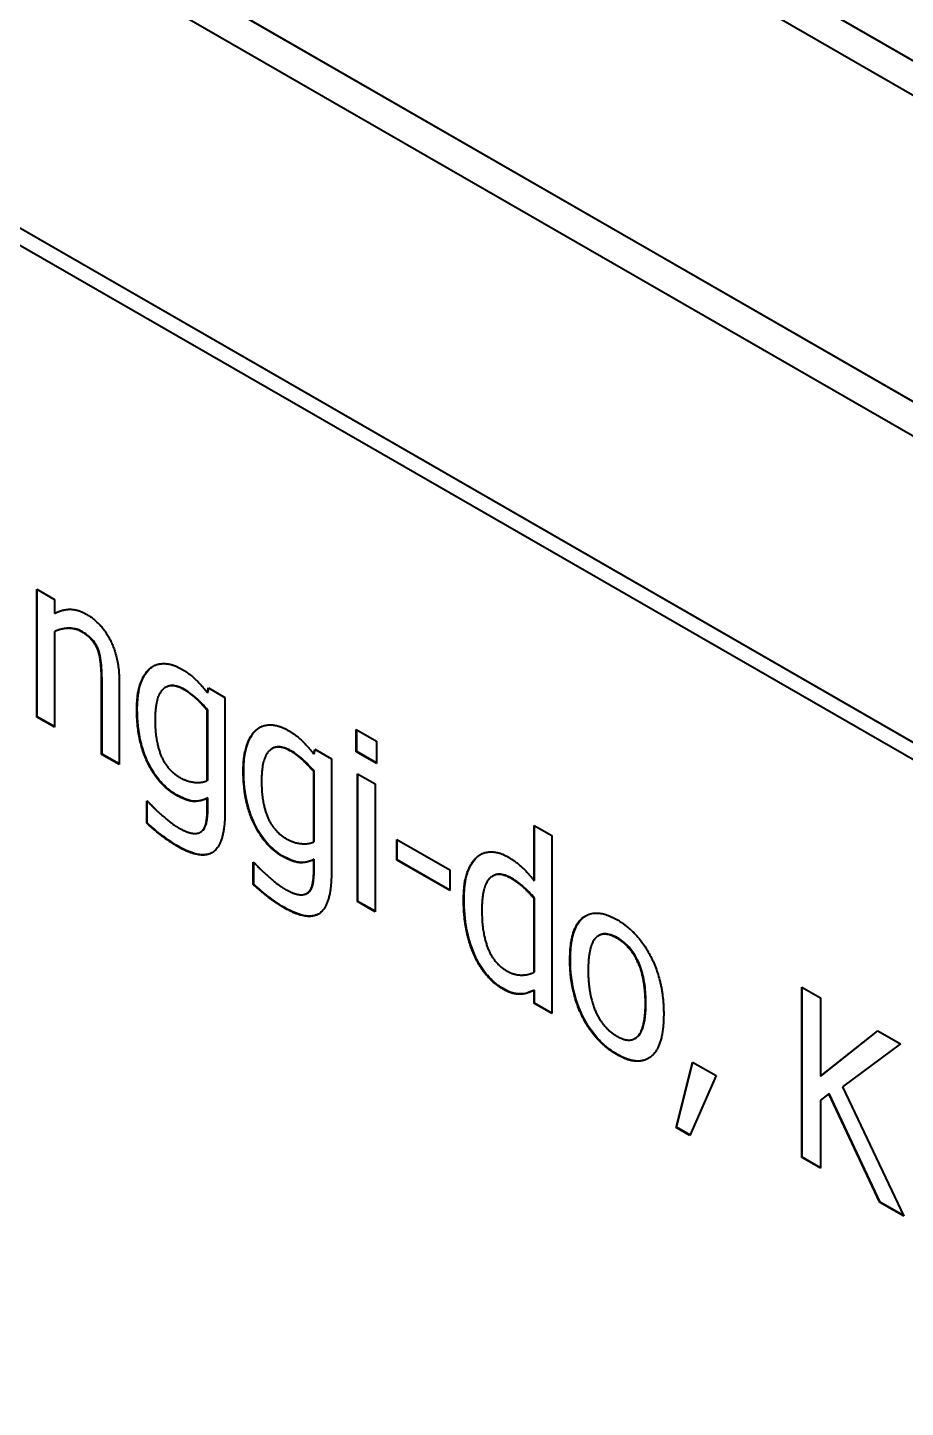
# Model space of a CAD drawing. Header units: millimetres. Extents: x 0 to 4205, y 0 to 2970.
# Drawn here: x 3788.95 to 3795.27, y 2216.4 to 2226.33 of the extents above; entities that cross this region are included whole.
import ezdxf

# ---------------------------------------------------------------- set-up
doc = ezdxf.new("R2010")
doc.units = ezdxf.units.MM
doc.header["$LTSCALE"] = 5
doc.layers.add('가시적인 것(ISO)', color=3, linetype='Continuous', lineweight=40)
doc.layers.add('가시적인 좁은 것(ISO)', color=3, linetype='Continuous', lineweight=35)

msp = doc.modelspace()

# ---------------------------------------------------------------- linework, layer by layer
at = {"layer": '가시적인 것(ISO)'}
for p, q in [((3803.309, 2221.4907), (3770.9942, 2240.0996)), ((3770.9978, 2240.1016), (3803.309, 2221.4948)), ((3770.9942, 2239.8543), (3803.309, 2221.2455)), ((3803.309, 2219.0381), (3770.9942, 2237.6469)), ((3770.9978, 2237.649), (3803.309, 2219.0422)), ((3770.9942, 2237.4017), (3803.309, 2218.7928)), ((3803.4151, 2216.4017), (3770.8882, 2235.1327)), ((3803.309, 2216.5854), (3770.9942, 2235.1943)), ((3770.9978, 2235.1963), (3803.309, 2216.5895)), ((3789.0163, 2221.3695), (3789.0163, 2222.2897)), ((3789.0163, 2222.2897), (3789.1435, 2222.2165)), ((3789.0199, 2221.3715), (3789.0199, 2222.2877)), ((3789.1435, 2222.2165), (3789.1435, 2222.1141)), ((3789.1471, 2221.986), (3789.1435, 2221.9839)), ((3789.1435, 2221.9839), (3789.1435, 2221.2962)), ((3789.4625, 2221.8471), (3789.459, 2221.845)), ((3789.483, 2221.1007), (3789.483, 2221.6254)), ((3789.4866, 2221.1028), (3789.4866, 2221.6275)), ((3789.6103, 2221.6247), (3789.6103, 2221.0275)), ((3789.9469, 2221.5848), (3789.9434, 2221.5828)), ((3790.2437, 2221.5442), (3790.2515, 2221.5785)), ((3790.2473, 2221.5462), (3790.2437, 2221.5442)), ((3790.2473, 2221.5462), (3790.2542, 2221.5769)), ((3790.2515, 2221.5785), (3790.3709, 2221.5097)), ((3790.3709, 2221.5097), (3790.3709, 2220.6948)), ((3790.2473, 2221.42), (3790.2437, 2221.418)), ((3790.2437, 2220.9121), (3790.2437, 2221.418)), ((3790.2473, 2220.9142), (3790.2473, 2221.42)), ((3789.0199, 2221.3715), (3789.0163, 2221.3695)), ((3789.1435, 2221.2962), (3789.0163, 2221.3695)), ((3789.1435, 2221.3003), (3789.0199, 2221.3715)), ((3791.3156, 2221.1187), (3791.3156, 2221.2797)), ((3791.3156, 2221.2797), (3791.46, 2221.1966)), ((3791.3191, 2221.1208), (3791.3191, 2221.2777)), ((3790.7128, 2221.1438), (3790.7092, 2221.1417)), ((3791.0096, 2221.1031), (3791.0173, 2221.1374)), ((3791.0131, 2221.1052), (3791.0096, 2221.1031)), ((3791.0131, 2221.1052), (3791.02, 2221.1359)), ((3791.0173, 2221.1374), (3791.1368, 2221.0686)), ((3791.3191, 2221.1208), (3791.3156, 2221.1187)), ((3791.46, 2221.0356), (3791.3156, 2221.1187)), ((3791.46, 2221.0397), (3791.3191, 2221.1208)), ((3791.46, 2221.1966), (3791.46, 2221.0356)), ((3789.4866, 2221.1028), (3789.483, 2221.1007)), ((3789.6103, 2221.0275), (3789.483, 2221.1007)), ((3789.6103, 2221.0316), (3789.4866, 2221.1028)), ((3791.1368, 2221.0686), (3791.1368, 2220.2538)), ((3790.2473, 2220.9142), (3790.2437, 2220.9121)), ((3791.0131, 2220.979), (3791.0096, 2220.9769)), ((3791.0096, 2220.4711), (3791.0096, 2220.9769)), ((3791.0131, 2220.4731), (3791.0131, 2220.979)), ((3791.3233, 2220.041), (3791.3233, 2220.9612)), ((3791.3233, 2220.9612), (3791.4505, 2220.888)), ((3791.3268, 2220.043), (3791.3268, 2220.9592)), ((3791.4505, 2220.888), (3791.4505, 2219.9677)), ((3789.8088, 2220.6051), (3789.8088, 2220.7661)), ((3789.8088, 2220.7661), (3789.8157, 2220.7621)), ((3789.8123, 2220.6071), (3789.8123, 2220.764)), ((3790.2473, 2220.787), (3790.2437, 2220.7849)), ((3790.2437, 2220.7044), (3790.2437, 2220.7849)), ((3790.2473, 2220.7065), (3790.2473, 2220.787)), ((3789.8123, 2220.6071), (3789.8088, 2220.6051)), ((3790.1977, 2220.5432), (3790.1942, 2220.5411)), ((3790.2077, 2220.5503), (3790.2042, 2220.5483)), ((3792.5945, 2220.1924), (3792.5945, 2220.5899)), ((3792.5945, 2220.5899), (3792.7218, 2220.5167)), ((3792.5981, 2220.1944), (3792.5981, 2220.5879)), ((3792.7218, 2220.5167), (3792.7218, 2219.2357)), ((3791.0131, 2220.4731), (3791.0096, 2220.4711)), ((3791.6061, 2220.3403), (3791.6061, 2220.4893)), ((3791.6061, 2220.4893), (3791.9877, 2220.2696)), ((3791.6096, 2220.3423), (3791.6096, 2220.4873)), ((3790.5747, 2220.1641), (3790.5747, 2220.325)), ((3790.5747, 2220.325), (3790.5815, 2220.3211)), ((3790.5782, 2220.1661), (3790.5782, 2220.323)), ((3791.0131, 2220.3459), (3791.0096, 2220.3439)), ((3791.0096, 2220.2634), (3791.0096, 2220.3439)), ((3791.0131, 2220.2654), (3791.0131, 2220.3459)), ((3791.6096, 2220.3423), (3791.6061, 2220.3403)), ((3791.9877, 2220.1205), (3791.6061, 2220.3403)), ((3791.9877, 2220.1246), (3791.6096, 2220.3423)), ((3791.9877, 2220.2696), (3791.9877, 2220.1205)), ((3792.2999, 2220.2272), (3792.2963, 2220.2252)), ((3790.5782, 2220.1661), (3790.5747, 2220.1641)), ((3792.5981, 2220.1944), (3792.5945, 2220.1924)), ((3790.9636, 2220.1021), (3790.96, 2220.1001)), ((3790.9736, 2220.1093), (3790.97, 2220.1073)), ((3791.3268, 2220.043), (3791.3233, 2220.041)), ((3791.4505, 2219.9677), (3791.3233, 2220.041)), ((3791.4505, 2219.9718), (3791.3268, 2220.043)), ((3792.5981, 2220.0662), (3792.5945, 2220.0642)), ((3792.5945, 2219.5325), (3792.5945, 2220.0642)), ((3792.5981, 2219.5346), (3792.5981, 2220.0662)), ((3793.062, 2219.7983), (3793.0585, 2219.7963)), ((3792.1692, 2219.6554), (3792.1656, 2219.6533)), ((3792.5981, 2219.5346), (3792.5945, 2219.5325)), ((3794.5208, 2218.1997), (3794.5208, 2219.426)), ((3794.5208, 2219.426), (3794.6548, 2219.3488)), ((3794.5243, 2218.2017), (3794.5243, 2219.424)), ((3792.5981, 2219.4044), (3792.5945, 2219.4024)), ((3792.5945, 2219.3089), (3792.5945, 2219.4024)), ((3792.5981, 2219.311), (3792.5981, 2219.4044)), ((3794.6548, 2219.3488), (3794.6548, 2218.7844)), ((3792.5981, 2219.311), (3792.5945, 2219.3089)), ((3792.7218, 2219.2357), (3792.5945, 2219.3089)), ((3792.7218, 2219.2398), (3792.5981, 2219.311)), ((3793.3237, 2219.0585), (3793.3202, 2219.0564)), ((3794.6548, 2218.7844), (3795.0674, 2219.1112)), ((3794.6584, 2218.7864), (3795.068, 2219.1109)), ((3795.0674, 2219.1112), (3795.2307, 2219.0172)), ((3795.2307, 2219.0172), (3794.8139, 2218.7097)), ((3793.6157, 2218.4158), (3793.7343, 2218.8871)), ((3793.6192, 2218.4179), (3793.7369, 2218.8856)), ((3793.7343, 2218.8871), (3793.9036, 2218.7896)), ((3793.9036, 2218.7896), (3793.7145, 2218.3589)), ((3794.6584, 2218.7864), (3794.6548, 2218.7844)), ((3794.7141, 2218.6588), (3794.6548, 2218.6124)), ((3794.7177, 2218.6608), (3794.7141, 2218.6588)), ((3795.0812, 2217.877), (3794.7141, 2218.6588)), ((3795.0847, 2217.879), (3794.7177, 2218.6608)), ((3794.8139, 2218.7097), (3795.2548, 2217.777)), ((3794.6548, 2218.6124), (3794.6548, 2218.1225)), ((3793.6192, 2218.4179), (3793.6157, 2218.4158)), ((3793.7145, 2218.3589), (3793.6157, 2218.4158)), ((3793.7159, 2218.3622), (3793.6192, 2218.4179)), ((3794.5243, 2218.2017), (3794.5208, 2218.1997)), ((3794.6548, 2218.1225), (3794.5208, 2218.1997)), ((3794.6548, 2218.1266), (3794.5243, 2218.2017)), ((3795.0847, 2217.879), (3795.0812, 2217.877)), ((3795.2548, 2217.777), (3795.0812, 2217.877)), ((3795.2521, 2217.7826), (3795.0847, 2217.879))]:
    msp.add_line(p, q, dxfattribs=at)
for points, degree in [([(3789.1435, 2222.1141), (3789.2003, 2222.1441), (3789.3111, 2222.1458), (3789.373, 2222.1102)], 2), ([(3789.373, 2222.1102), (3789.4848, 2222.0458), (3789.6103, 2221.7947), (3789.6103, 2221.6247)], 2), ([(3789.3395, 2221.9824), (3789.2922, 2222.0096), (3789.1917, 2222.0059), (3789.1435, 2221.9839)], 2), ([(3789.459, 2221.845), (3789.4435, 2221.8887), (3789.3876, 2221.9547), (3789.3395, 2221.9824)], 2), ([(3789.483, 2221.6254), (3789.483, 2221.6891), (3789.4727, 2221.8043), (3789.459, 2221.845)], 2), ([(3789.7366, 2221.4238), (3789.7366, 2221.5381), (3789.789, 2221.6848), (3789.8337, 2221.7216)], 2), ([(3789.8337, 2221.7216), (3789.8767, 2221.7555), (3789.9936, 2221.7528), (3790.0555, 2221.7172)], 2), ([(3789.8373, 2221.7237), (3789.8426, 2221.7279), (3789.8482, 2221.7317), (3789.854, 2221.7352)], 3), ([(3790.0555, 2221.7172), (3790.1148, 2221.683), (3790.2008, 2221.5997), (3790.2437, 2221.5442)], 2), ([(3790.0761, 2221.5662), (3789.979, 2221.6221), (3789.8681, 2221.513), (3789.8681, 2221.351)], 2), ([(3790.2437, 2221.418), (3790.1965, 2221.473), (3790.1157, 2221.5434), (3790.0761, 2221.5662)], 2), ([(3790.0185, 2220.8083), (3789.8896, 2220.8825), (3789.7366, 2221.2042), (3789.7366, 2221.4238)], 2), ([(3789.8681, 2221.351), (3789.8681, 2221.198), (3789.9524, 2220.9895), (3790.0478, 2220.9345)], 2), ([(3790.5996, 2221.2806), (3790.6426, 2221.3145), (3790.7594, 2221.3118), (3790.8213, 2221.2761)], 2), ([(3790.5025, 2220.9828), (3790.5025, 2221.097), (3790.5549, 2221.2437), (3790.5996, 2221.2806)], 2), ([(3790.6031, 2221.2827), (3790.6085, 2221.2869), (3790.614, 2221.2907), (3790.6198, 2221.2941)], 3), ([(3790.8213, 2221.2761), (3790.8806, 2221.242), (3790.9666, 2221.1587), (3791.0096, 2221.1031)], 2), ([(3790.842, 2221.1251), (3790.7448, 2221.1811), (3790.634, 2221.072), (3790.634, 2220.91)], 2), ([(3791.0096, 2220.9769), (3790.9623, 2221.032), (3790.8815, 2221.1024), (3790.842, 2221.1251)], 2), ([(3790.0478, 2220.9345), (3790.0968, 2220.9063), (3790.2016, 2220.8936), (3790.2437, 2220.9121)], 2), ([(3790.7844, 2220.3672), (3790.6554, 2220.4415), (3790.5025, 2220.7631), (3790.5025, 2220.9828)], 2), ([(3790.634, 2220.91), (3790.634, 2220.757), (3790.7182, 2220.5485), (3790.8136, 2220.4935)], 2), ([(3790.2437, 2220.7849), (3790.1922, 2220.76), (3790.0933, 2220.7652), (3790.0185, 2220.8083)], 2), ([(3789.8157, 2220.7621), (3789.8286, 2220.7477), (3789.8784, 2220.6971), (3789.9102, 2220.6699)], 2), ([(3789.9102, 2220.6699), (3789.9455, 2220.6387), (3790.0056, 2220.5911), (3790.0409, 2220.5708)], 2), ([(3790.3709, 2220.6948), (3790.3709, 2220.4602), (3790.2033, 2220.3381), (3790.0306, 2220.4376)], 2), ([(3790.2042, 2220.5483), (3790.2265, 2220.5692), (3790.2437, 2220.6478), (3790.2437, 2220.7044)], 2), ([(3790.0306, 2220.4376), (3789.9747, 2220.4698), (3789.8587, 2220.5585), (3789.8088, 2220.6051)], 2), ([(3790.0409, 2220.5708), (3790.0993, 2220.5371), (3790.181, 2220.5279), (3790.2042, 2220.5483)], 2), ([(3790.1977, 2220.5432), (3790.2012, 2220.5452), (3790.2046, 2220.5476), (3790.2077, 2220.5503)], 3), ([(3790.8136, 2220.4935), (3790.8626, 2220.4653), (3790.9675, 2220.4526), (3791.0096, 2220.4711)], 2), ([(3790.5815, 2220.3211), (3790.5944, 2220.3067), (3790.6443, 2220.2561), (3790.6761, 2220.2289)], 2), ([(3791.0096, 2220.3439), (3790.958, 2220.3189), (3790.8592, 2220.3242), (3790.7844, 2220.3672)], 2), ([(3792.0874, 2220.0541), (3792.0874, 2220.1754), (3792.139, 2220.3226), (3792.1846, 2220.3629)], 2), ([(3792.1846, 2220.3629), (3792.2258, 2220.3988), (3792.3427, 2220.4), (3792.4072, 2220.3629)], 2), ([(3792.1881, 2220.365), (3792.1949, 2220.3709), (3792.2021, 2220.3761), (3792.2097, 2220.3806)], 3), ([(3792.4072, 2220.3629), (3792.4639, 2220.3303), (3792.5481, 2220.2509), (3792.5945, 2220.1924)], 2), ([(3790.6761, 2220.2289), (3790.7113, 2220.1976), (3790.7715, 2220.1501), (3790.8067, 2220.1298)], 2), ([(3791.1368, 2220.2538), (3791.1368, 2220.0192), (3790.9692, 2219.8971), (3790.7964, 2219.9966)], 2), ([(3790.97, 2220.1073), (3790.9924, 2220.1282), (3791.0096, 2220.2068), (3791.0096, 2220.2634)], 2), ([(3792.4278, 2220.2089), (3792.3298, 2220.2654), (3792.2189, 2220.1503), (3792.2189, 2219.9814)], 2), ([(3790.7964, 2219.9966), (3790.7405, 2220.0288), (3790.6245, 2220.1175), (3790.5747, 2220.1641)], 2), ([(3790.8067, 2220.1298), (3790.8652, 2220.0961), (3790.9468, 2220.0869), (3790.97, 2220.1073)], 2), ([(3792.5945, 2220.0642), (3792.5473, 2220.1193), (3792.4716, 2220.1837), (3792.4278, 2220.2089)], 2), ([(3790.9636, 2220.1021), (3790.9671, 2220.1042), (3790.9704, 2220.1066), (3790.9736, 2220.1093)], 3), ([(3792.1656, 2219.6533), (3792.1278, 2219.7357), (3792.0874, 2219.9379), (3792.0874, 2220.0541)], 2), ([(3792.2189, 2219.9814), (3792.2189, 2219.8184), (3792.304, 2219.5975), (3792.3986, 2219.543)], 2), ([(3792.8524, 2219.6206), (3792.8524, 2219.8511), (3793.0381, 2219.9996), (3793.1902, 2219.912)], 2), ([(3793.1902, 2219.912), (3793.3432, 2219.8239), (3793.5271, 2219.4636), (3793.5271, 2219.232)], 2), ([(3793.1902, 2219.7788), (3793.0914, 2219.8358), (3792.9839, 2219.7237), (3792.9839, 2219.5448)], 2), ([(3793.3956, 2219.3077), (3793.3956, 2219.4866), (3793.289, 2219.7219), (3793.1902, 2219.7788)], 2), ([(3792.3685, 2219.4133), (3792.3066, 2219.4489), (3792.2017, 2219.5719), (3792.1656, 2219.6533)], 2), ([(3793.1902, 2218.9401), (3793.0329, 2219.0307), (3792.8524, 2219.396), (3792.8524, 2219.6206)], 2), ([(3792.3986, 2219.543), (3792.4484, 2219.5143), (3792.5499, 2219.5116), (3792.5945, 2219.5325)], 2), ([(3792.9839, 2219.5448), (3792.9839, 2219.3709), (3793.0914, 2219.1302), (3793.1902, 2219.0733)], 2), ([(3792.4923, 2219.3748), (3792.4656, 2219.3742), (3792.4072, 2219.391), (3792.3685, 2219.4133)], 2), ([(3792.5945, 2219.4024), (3792.5645, 2219.3899), (3792.5215, 2219.3749), (3792.4923, 2219.3748)], 2), ([(3793.1902, 2219.0733), (3793.2882, 2219.0168), (3793.3956, 2219.1309), (3793.3956, 2219.3077)], 2), ([(3793.5271, 2219.232), (3793.5271, 2218.9995), (3793.3432, 2218.852), (3793.1902, 2218.9401)], 2)]:
    msp.add_open_spline(points, degree=degree, dxfattribs=at)
for points, knots in [([(3789.343, 2221.9844), (3789.3268, 2221.9938), (3789.3107, 2222.0003), (3789.2721, 2222.0104), (3789.2539, 2222.0101), (3789.2099, 2222.0085), (3789.1771, 2221.9997), (3789.1471, 2221.986)], [-0.04783413, -0.04783413, -0.04783413, -0.04783413, -0.04228344, -0.04228344, -0.03417336, -0.03417336, 0, 0, 0, 0]), ([(3789.4625, 2221.8471), (3789.4567, 2221.8635), (3789.4493, 2221.8795), (3789.4292, 2221.9124), (3789.4184, 2221.9252), (3789.3892, 2221.9549), (3789.3662, 2221.9711), (3789.343, 2221.9844)], [-0.03855405, -0.03855405, -0.03855405, -0.03855405, -0.0297502, -0.0297502, -0.01964082, -0.01964082, 0, 0, 0, 0]), ([(3789.4866, 2221.6275), (3789.4866, 2221.6806), (3789.4839, 2221.7346), (3789.4755, 2221.7975), (3789.4706, 2221.823), (3789.4625, 2221.8471)], [-0.04331503, -0.04331503, -0.04331503, -0.04331503, -0.0157872, -0.0157872, 0, 0, 0, 0]), ([(3789.7401, 2221.4258), (3789.7401, 2221.5327), (3789.7573, 2221.5895), (3789.7846, 2221.6621), (3789.8068, 2221.6985), (3789.8373, 2221.7237)], [-0.0688188, -0.0688188, -0.0688188, -0.0688188, -0.04064011, -0.04064011, 0, 0, 0, 0]), ([(3790.0797, 2221.5682), (3790.0644, 2221.577), (3790.0491, 2221.5842), (3790.0201, 2221.5937), (3790.0066, 2221.5963), (3789.9761, 2221.5968), (3789.9606, 2221.5927), (3789.9469, 2221.5848)], [-0.15303008, -0.15303008, -0.15303008, -0.15303008, -0.13082508, -0.13082508, -0.11003161, -0.11003161, -0.08170016, -0.08170016, -0.08170016, -0.08170016]), ([(3790.2473, 2221.42), (3790.2197, 2221.4521), (3790.1897, 2221.484), (3790.1425, 2221.5251), (3790.1146, 2221.548), (3790.0797, 2221.5682)], [-0.08193339, -0.08193339, -0.08193339, -0.08193339, -0.02968229, -0.02968229, 0, 0, 0, 0]), ([(3790.0221, 2220.8103), (3790.0019, 2220.8219), (3789.9818, 2220.8356), (3789.9435, 2220.8671), (3789.9256, 2220.8844), (3789.879, 2220.937), (3789.8537, 2220.9745), (3789.7987, 2221.0773), (3789.7803, 2221.1347), (3789.7473, 2221.2623), (3789.7401, 2221.3485), (3789.7401, 2221.4258)], [-0.1240776, -0.1240776, -0.1240776, -0.1240776, -0.1129254, -0.1129254, -0.1024056, -0.1024056, -0.0843546, -0.0843546, -0.0567559, -0.0567559, 0, 0, 0, 0]), ([(3790.506, 2220.9848), (3790.506, 2221.0917), (3790.5232, 2221.1485), (3790.5504, 2221.2211), (3790.5726, 2221.2575), (3790.6031, 2221.2827)], [-0.0688188, -0.0688188, -0.0688188, -0.0688188, -0.04064011, -0.04064011, 0, 0, 0, 0]), ([(3790.8455, 2221.1272), (3790.8302, 2221.136), (3790.8149, 2221.1432), (3790.786, 2221.1527), (3790.7724, 2221.1553), (3790.742, 2221.1558), (3790.7264, 2221.1517), (3790.7128, 2221.1438)], [-0.15303008, -0.15303008, -0.15303008, -0.15303008, -0.13082508, -0.13082508, -0.11003161, -0.11003161, -0.08170016, -0.08170016, -0.08170016, -0.08170016]), ([(3791.0131, 2220.979), (3790.9855, 2221.0111), (3790.9555, 2221.043), (3790.9084, 2221.0841), (3790.8805, 2221.107), (3790.8455, 2221.1272)], [-0.08193339, -0.08193339, -0.08193339, -0.08193339, -0.02968229, -0.02968229, 0, 0, 0, 0]), ([(3790.7879, 2220.3693), (3790.7678, 2220.3809), (3790.7477, 2220.3946), (3790.7093, 2220.4261), (3790.6914, 2220.4433), (3790.6448, 2220.496), (3790.6195, 2220.5334), (3790.5645, 2220.6362), (3790.5461, 2220.6936), (3790.5131, 2220.8213), (3790.506, 2220.9075), (3790.506, 2220.9848)], [-0.1240776, -0.1240776, -0.1240776, -0.1240776, -0.1129254, -0.1129254, -0.1024056, -0.1024056, -0.0843546, -0.0843546, -0.0567559, -0.0567559, 0, 0, 0, 0]), ([(3790.2473, 2220.787), (3790.1985, 2220.7634), (3790.1614, 2220.7629), (3790.1031, 2220.769), (3790.0613, 2220.7877), (3790.0221, 2220.8103)], [-0.05329034, -0.05329034, -0.05329034, -0.05329034, -0.033257, -0.033257, 0, 0, 0, 0]), ([(3790.2077, 2220.5503), (3790.2152, 2220.5574), (3790.2215, 2220.5659), (3790.2339, 2220.59), (3790.2372, 2220.604), (3790.245, 2220.6395), (3790.2473, 2220.673), (3790.2473, 2220.7065)], [-0.03404592, -0.03404592, -0.03404592, -0.03404592, -0.03011691, -0.03011691, -0.02454432, -0.02454432, 0, 0, 0, 0]), ([(3790.0341, 2220.4397), (3789.9825, 2220.4694), (3789.9411, 2220.5002), (3789.8839, 2220.5439), (3789.8475, 2220.5742), (3789.8123, 2220.6071)], [-0.04924835, -0.04924835, -0.04924835, -0.04924835, -0.03125372, -0.03125372, 0, 0, 0, 0]), ([(3790.2784, 2220.3934), (3790.2775, 2220.3929), (3790.2766, 2220.3924), (3790.2501, 2220.3787), (3790.2203, 2220.3754), (3790.1391, 2220.3865), (3790.0858, 2220.4099), (3790.0341, 2220.4397)], [-0.07470355, -0.07470355, -0.07470355, -0.07470355, -0.07360033, -0.07360033, -0.04385366, -0.04385366, 0, 0, 0, 0]), ([(3791.0131, 2220.3459), (3790.9644, 2220.3224), (3790.9272, 2220.3218), (3790.8689, 2220.3279), (3790.8271, 2220.3467), (3790.7879, 2220.3693)], [-0.05329034, -0.05329034, -0.05329034, -0.05329034, -0.033257, -0.033257, 0, 0, 0, 0]), ([(3792.091, 2220.0562), (3792.091, 2220.1694), (3792.1078, 2220.2256), (3792.1331, 2220.2977), (3792.1563, 2220.3368), (3792.1881, 2220.365)], [-0.06716925, -0.06716925, -0.06716925, -0.06716925, -0.0434806, -0.0434806, 0, 0, 0, 0]), ([(3790.9736, 2220.1093), (3790.9811, 2220.1163), (3790.9873, 2220.1248), (3790.9998, 2220.149), (3791.0031, 2220.1629), (3791.0109, 2220.1985), (3791.0131, 2220.232), (3791.0131, 2220.2654)], [-0.03404592, -0.03404592, -0.03404592, -0.03404592, -0.03011691, -0.03011691, -0.02454432, -0.02454432, 0, 0, 0, 0]), ([(3792.4313, 2220.211), (3792.4161, 2220.2198), (3792.4008, 2220.2269), (3792.3719, 2220.2363), (3792.3584, 2220.2388), (3792.3284, 2220.2391), (3792.3133, 2220.235), (3792.2999, 2220.2272)], [-0.16245449, -0.16245449, -0.16245449, -0.16245449, -0.13868189, -0.13868189, -0.11639143, -0.11639143, -0.08663663, -0.08663663, -0.08663663, -0.08663663]), ([(3792.5981, 2220.0662), (3792.5716, 2220.097), (3792.5419, 2220.1289), (3792.4977, 2220.1665), (3792.4707, 2220.1883), (3792.4313, 2220.211)], [-0.09667555, -0.09667555, -0.09667555, -0.09667555, -0.03343207, -0.03343207, 0, 0, 0, 0]), ([(3790.7999, 2219.9986), (3790.7484, 2220.0283), (3790.707, 2220.0592), (3790.6497, 2220.1029), (3790.6134, 2220.1332), (3790.5782, 2220.1661)], [-0.04924835, -0.04924835, -0.04924835, -0.04924835, -0.03125372, -0.03125372, 0, 0, 0, 0]), ([(3792.1692, 2219.6554), (3792.1384, 2219.7224), (3792.1213, 2219.7881), (3792.0962, 2219.9137), (3792.091, 2219.9878), (3792.091, 2220.0562)], [-0.0842159, -0.0842159, -0.0842159, -0.0842159, -0.05018735, -0.05018735, 0, 0, 0, 0]), ([(3791.0443, 2219.9524), (3791.0433, 2219.9519), (3791.0424, 2219.9514), (3791.0159, 2219.9377), (3790.9862, 2219.9344), (3790.905, 2219.9455), (3790.8516, 2219.9689), (3790.7999, 2219.9986)], [-0.07470355, -0.07470355, -0.07470355, -0.07470355, -0.07360033, -0.07360033, -0.04385366, -0.04385366, 0, 0, 0, 0]), ([(3792.8559, 2219.6226), (3792.8559, 2219.6699), (3792.8589, 2219.7161), (3792.8726, 2219.7955), (3792.8824, 2219.83), (3792.9189, 2219.9053), (3792.9459, 2219.9277), (3792.9674, 2219.9403)], [-0.13063328, -0.13063328, -0.13063328, -0.13063328, -0.1123019, -0.1123019, -0.09621194, -0.09621194, -0.07150376, -0.07150376, -0.07150376, -0.07150376]), ([(3793.1937, 2219.7809), (3793.1777, 2219.7901), (3793.1617, 2219.7976), (3793.1316, 2219.8073), (3793.1176, 2219.8097), (3793.0885, 2219.8094), (3793.0745, 2219.8055), (3793.062, 2219.7983)], [-0.13544963, -0.13544963, -0.13544963, -0.13544963, -0.11875979, -0.11875979, -0.10326441, -0.10326441, -0.08473146, -0.08473146, -0.08473146, -0.08473146]), ([(3793.3992, 2219.3098), (3793.3992, 2219.3518), (3793.397, 2219.3966), (3793.3859, 2219.4778), (3793.3781, 2219.5163), (3793.3523, 2219.5963), (3793.3369, 2219.6265), (3793.3088, 2219.675), (3793.2908, 2219.6993), (3793.246, 2219.7462), (3793.22, 2219.7657), (3793.1937, 2219.7809)], [-0.085957, -0.085957, -0.085957, -0.085957, -0.06934265, -0.06934265, -0.05592497, -0.05592497, -0.04101288, -0.04101288, -0.02228505, -0.02228505, 0, 0, 0, 0]), ([(3792.372, 2219.4153), (3792.3482, 2219.4291), (3792.3247, 2219.4461), (3792.2794, 2219.4871), (3792.2579, 2219.5107), (3792.2107, 2219.5732), (3792.1879, 2219.6132), (3792.1692, 2219.6554)], [-0.06796176, -0.06796176, -0.06796176, -0.06796176, -0.0477141, -0.0477141, -0.02799481, -0.02799481, 0, 0, 0, 0]), ([(3793.1937, 2218.9421), (3793.1694, 2218.9562), (3793.145, 2218.9726), (3793.0988, 2219.0096), (3793.0771, 2219.0297), (3793.0212, 2219.0904), (3792.9907, 2219.1335), (3792.9397, 2219.225), (3792.9115, 2219.2855), (3792.8648, 2219.4528), (3792.8559, 2219.5414), (3792.8559, 2219.6226)], [-0.2314011, -0.2314011, -0.2314011, -0.2314011, -0.1968434, -0.1968434, -0.1646481, -0.1646481, -0.1102897, -0.1102897, -0.0596216, -0.0596216, 0, 0, 0, 0]), ([(3792.4958, 2219.3768), (3792.4707, 2219.3763), (3792.4501, 2219.3818), (3792.4181, 2219.3909), (3792.3945, 2219.4024), (3792.372, 2219.4153)], [-0.02791302, -0.02791302, -0.02791302, -0.02791302, -0.01906525, -0.01906525, 0, 0, 0, 0]), ([(3792.5981, 2219.4044), (3792.5811, 2219.3973), (3792.564, 2219.3905), (3792.531, 2219.379), (3792.5136, 2219.3769), (3792.4958, 2219.3768)], [-0.03584254, -0.03584254, -0.03584254, -0.03584254, -0.01686341, -0.01686341, 0, 0, 0, 0]), ([(3793.3237, 2219.0585), (3793.3272, 2219.0605), (3793.3305, 2219.0627), (3793.3552, 2219.0818), (3793.3683, 2219.107), (3793.3934, 2219.1792), (3793.3992, 2219.2427), (3793.3992, 2219.3098)], [-0.07855563, -0.07855563, -0.07855563, -0.07855563, -0.07477469, -0.07477469, -0.04926273, -0.04926273, 0, 0, 0, 0]), ([(3793.4168, 2218.913), (3793.3896, 2218.8978), (3793.3585, 2218.8916), (3793.282, 2218.8993), (3793.2382, 2218.9165), (3793.1937, 2218.9421)], [-0.07012066, -0.07012066, -0.07012066, -0.07012066, -0.03775459, -0.03775459, 0, 0, 0, 0])]:
    msp.add_open_spline(points, degree=3, knots=knots, dxfattribs=at)
at = {"layer": '가시적인 좁은 것(ISO)'}
for p, q in [((3789.343, 2221.9844), (3789.3395, 2221.9824)), ((3789.8373, 2221.7237), (3789.8337, 2221.7216)), ((3789.4866, 2221.6275), (3789.483, 2221.6254)), ((3790.0797, 2221.5682), (3790.0761, 2221.5662)), ((3789.7401, 2221.4258), (3789.7366, 2221.4238)), ((3790.6031, 2221.2827), (3790.5996, 2221.2806)), ((3790.8455, 2221.1272), (3790.842, 2221.1251)), ((3790.506, 2220.9848), (3790.5025, 2220.9828)), ((3790.0221, 2220.8103), (3790.0185, 2220.8083)), ((3790.2473, 2220.7065), (3790.2437, 2220.7044)), ((3790.0341, 2220.4397), (3790.0306, 2220.4376)), ((3790.7879, 2220.3693), (3790.7844, 2220.3672)), ((3792.1881, 2220.365), (3792.1846, 2220.3629)), ((3791.0131, 2220.2654), (3791.0096, 2220.2634)), ((3792.4313, 2220.211), (3792.4278, 2220.2089)), ((3792.091, 2220.0562), (3792.0874, 2220.0541)), ((3790.7999, 2219.9986), (3790.7964, 2219.9966)), ((3793.1937, 2219.7809), (3793.1902, 2219.7788)), ((3792.8559, 2219.6226), (3792.8524, 2219.6206)), ((3792.372, 2219.4153), (3792.3685, 2219.4133)), ((3792.4958, 2219.3768), (3792.4923, 2219.3748)), ((3793.3992, 2219.3098), (3793.3956, 2219.3077)), ((3793.1937, 2218.9421), (3793.1902, 2218.9401))]:
    msp.add_line(p, q, dxfattribs=at)

doc.saveas('drawing.dxf')
